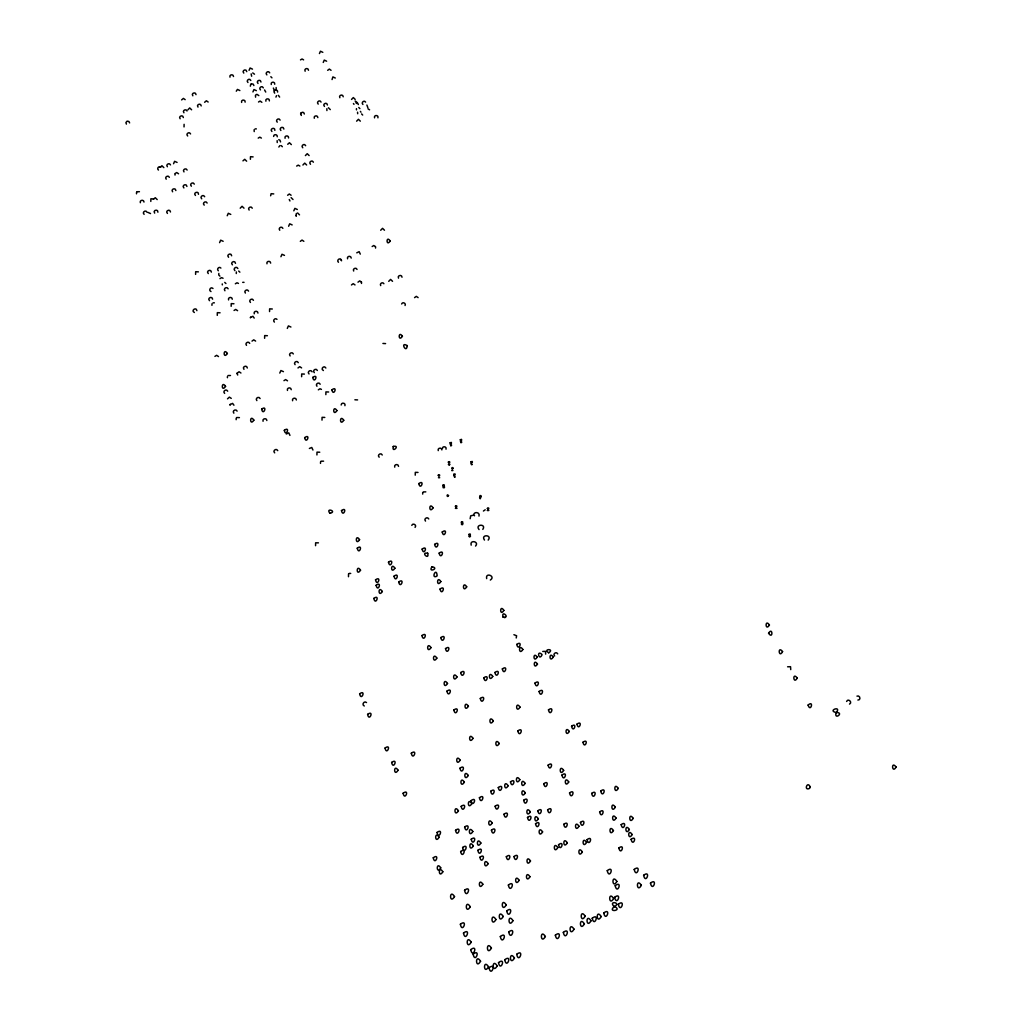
<?xml version="1.0" encoding="UTF-8"?>
<svg xmlns="http://www.w3.org/2000/svg" width="1022" height="1022" viewBox="0 0 1022 1022"><rect width="100%" height="100%" fill="white"/><g stroke="black" fill="none" stroke-linecap="round" stroke-linejoin="round"><path stroke-width="1.5" d="M157.912 212.206C158.295 208.59 152.265 210.315 154.654 213.125M174.954 174.098L175.03 175.081M187.92 109.801L189.722 107.936L191.612 109.788M198.485 194.321C198.83 190.462 192.558 192.775 195.47 195.458M245.139 102.136C245.676 99.172 240.566 99.504 241.626 102.417M236.286 91.188L237.449 89.425L239.851 90.549M541.967 655C538.939 661.451 536.295 649.609 541.801 654.259M265.733 92.044L264.557 89.949M470.542 536.141L469.698 537.01L468.791 536.192M470.899 463.541L471.64 464.755L472.317 464.422M269.374 100.91C269.949 97.933 264.826 98.265 265.886 101.178M222.259 283.924L222.323 284.895M444.608 487.098L444.072 487.89M478.986 516.084C480.468 512.163 473.659 511.077 473.697 515.152L474.553 515.765M274.726 84.251C275.314 81.287 270.191 81.607 271.252 84.519M240.221 208.194L242.061 206.291L243.99 208.169M277.626 92.069C278.061 88.25 271.916 90.447 274.701 93.143M461.829 442.117L461.011 442.794L460.411 441.248M455.173 476.852L454.598 477.006M450.868 445.835L451.66 445.17M442.385 448.543C442.373 445.707 447.048 446.473 446.026 449.182M274.854 130.382C275.276 126.562 269.118 128.785 271.903 131.48M422.699 492.642L422.699 494.099M277.256 136.782C277.805 134.291 273.5 133.78 273.615 136.463M280.565 141.917L279.926 140.155L278.75 139.72M393.291 446.371C391.464 454.177 400.918 444.596 393.202 446.499M275.94 97.103L276.528 95.685M288.574 137.97C289.137 134.981 284.001 135.351 285.061 138.264M388.718 281.344L390.596 279.415L392.525 281.305M344.938 405.67C346.024 402.872 341.144 402.068 341.169 405.006M375.559 248.065L375.559 246.762M380.695 230.244L382.56 228.34L384.464 230.218M361.52 283.452L361.341 281.88M227.369 376.735L227.433 377.693M312.949 450.025L311.774 447.483L309.385 448.466M360.281 254.108L359.156 251.68L356.767 252.83M377.936 117.811C378.983 114.732 373.426 114.732 374.525 117.837M289.941 435.385L288.766 432.855L286.301 434.005M356.844 103.516L356.678 101.97L355.119 101.05M356.461 108.626L356.461 109.865M357.547 112.203L357.7 113.736M356.627 121.171L358.441 119.306L360.319 121.158M351.53 99.441L353.331 97.575L355.196 99.428M237.321 373.043L239.059 371.765L240.936 373.004M250.505 317.433L252.894 316.271L254.197 318.072M237.692 375.036L237.219 373.464M250.403 317.816L250.556 317.19M230.167 404.559L232.607 403.396L233.936 405.223M302.908 165.015L304.735 163.124L306.626 164.989M305.399 155.587L307.226 153.696L309.117 155.561M301.337 115.435C298.743 112.995 304.071 110.465 304.339 114.004M237.155 373.733L237.36 372.826M230.001 405.261L230.218 404.354M300.66 114.017L300.877 113.084M246.494 345.359C244.411 343.175 248.627 340.658 249.713 343.366M266.972 263.804C265.937 261.032 270.613 260.291 270.664 263.114M243.964 369.338C241.588 366.655 247.171 364.56 247.311 368.009M233.846 413.169C231.739 410.946 235.98 408.391 237.104 411.112M322.811 52.339L320.461 51.215L319.439 53.553M287.719 144.268L289.456 142.735L291.347 144.6M227.51 398.848L229.375 397.136L231.253 398.376M278.84 147.015L279.926 145.609M277.141 140.666L277.243 142.518M236.363 271.941L236.274 273.526M273.385 88.058L274.394 90.728M287.616 195.266L289.315 194.001L291.091 195.24M242.968 160.85L244.731 159.317L246.634 161.182M254.108 129.73L254.223 131.583M218.836 273.423L218.746 274.995L219.909 276.119M212.027 303.726L211.937 305.31M252.012 341.105L253.75 339.841L255.602 341.08M251.157 73.878L251.642 76.228M236.235 418.087L236.146 419.684M327.679 70.326L329.327 69.074L331.051 70.314M204.63 102.277L206.38 100.782L208.156 102.021M153.453 199.29L155.267 197.719L157.196 199.597M181.622 99.913L183.385 98.419L185.161 99.658M160.122 167.301L161.923 165.756L163.839 167.621M136.578 192.238L136.501 193.81M326.848 108.702L326.912 110.555M300.315 241.345L302.027 240.081L303.828 241.32M367.869 107.706L366.885 105.049M297.99 367.946L299.74 366.668L301.592 367.907M351.466 284.959L353.203 283.694L355.004 284.921M357.994 282.161L359.731 280.897L361.52 282.123M405.082 305.501C406.386 303.279 402.451 301.439 401.646 303.968M320.601 461.778L320.486 463.388M414.562 297.632L416.312 296.367L418.1 297.606M846.612 701.45C848.056 697.898 852.833 702.382 849.538 704.107M790.734 669.614L790.543 666.702L787.604 666.791M545.646 654.131L545.544 651.372L542.759 651.436M516.225 637.971L516.608 635.773L513.913 634.7M475.549 546.08C479.676 541.571 469.417 539.348 471.193 545.148M482.818 529.383C486.715 523.507 474.54 524.133 479.063 529.588M483.419 511.026L485.195 509.799M437.161 575.923C436.586 566.38 430.76 578.746 436.432 576.421M432.076 566.686C427.311 573.291 440.086 568.219 432.012 566.725M488.848 510.502L487.238 510.527M415.073 527.39C417.244 525.142 412.85 522.536 411.777 525.334M461.497 523.366L461.51 524.567M479.574 497.28L480.225 498.762L480.8 497.28M457 508.356L455.39 508.368M443.126 486.536L443.126 487.711M453.947 475.69L454.637 477.197M449.961 464.371L449.195 465.023M450.255 444.289L450.945 445.669M318.327 389.829L320.001 388.756L321.419 389.395M283.963 380.657L285.649 379.596L287.514 380.823M372.161 246.532L373.784 245.536L375.381 246.506M214.939 356.384L216.638 355.324L218.504 356.563M234.064 310.471L235.737 309.436L237.589 310.675M296.354 213.445L296.061 215.783M235.354 283.784L237.015 282.775L238.433 283.426M219.96 278.636L221.621 277.626L223.052 278.278M296.661 166.075L298.271 165.117L299.842 166.062M258.221 138.111L259.818 137.152L261.377 138.085M276.247 90.383L276.132 87.547M300.494 59.889L302.065 58.982L303.598 59.876M258.515 101.996L260.112 101.063L261.862 102.302M175.107 173.523L176.742 172.552L178.556 173.791M250.799 84.149L250.339 86.18M184.101 124.326L184.037 126.92M348.553 573.84L348.476 576.715M488.184 540.101C492.604 534.519 480.263 534.225 484.479 540.063M503.016 617.071C511.077 618.553 500.921 609.163 503.092 617.122M490.317 580.062C496.232 576.229 485.054 571.86 486.676 578.618M423.223 491.914L425.804 491.863M462.468 524.746L462.928 523.634M439.69 477.721L438.464 477.721M452.925 470.554L451.698 470.567M320.997 461.216L323.578 461.165M354.89 399.794L357.585 399.909M449.131 464.857L448.351 464.384M382.931 343.456L385.575 343.596M236.644 417.525L239.416 417.615M227.932 375.559L230.474 375.508M136.974 191.74L139.426 191.702M256.407 94.484L255.462 95.302L255.577 97.167M614.516 906.386C606.365 913.144 624.046 910.436 613.839 906.322C608.333 900.331 621.58 902.592 614.669 906.476M856.973 696.135C859.924 694.781 861.342 700.262 857.905 700.07M836.43 712.564C826.479 710.673 842.498 704.95 836.022 712.947C834.131 720.306 844.3 712.692 836.66 712.462M548.763 652.815C555.125 648.37 542.133 648.829 548.712 652.803M504.459 617.633L505.226 617.48M349.179 573.419L350.699 573.431M242.699 282.353L244.028 282.34M213.023 302.831L214.365 302.819M148.037 212.435L150.528 213.56M355.848 102.826L357.674 103.133L358.352 104.563M255.066 128.9L256.343 128.887M251.374 83.817L253.188 84.123L253.89 85.554M252.741 72.945L254.491 74.184M368.035 108.881L369.594 109.801M257.046 94.382L258.809 95.608M328.42 107.757L330.285 109.609M291.091 197.629L293.007 199.507M297.594 212.959L299.51 214.85M473.608 515.126L470.695 515.842L470.158 518.703M330.004 513.325C337.682 511.358 325.2 507.244 329.889 513.261M427.771 553.247C419.774 551.739 429.853 560.989 427.643 553.17M358.773 107.489L359.872 108.613M361.584 113.915L362.669 115.039M270.83 76.701L271.941 77.838M278.38 95.34L279.619 97.077M281.216 145.597L282.34 146.721M340.978 259.562C339.342 257.493 336.391 260.674 338.435 262.258M160.722 167.161C158.883 165.538 156.455 168.617 158.436 170.048M407.344 345.755C399.5 340.76 406.679 354.532 407.178 345.525M238.688 271.047L239.863 272.171M224.738 282.404L225.913 283.528M210.979 291.551C208.054 290.504 210.89 286.134 212.998 288.485M323.386 370.539C319.988 369.095 324.319 364.675 325.852 368.009M194.346 312.489C190.45 310.65 196.39 306.459 196.901 310.662M318.43 542.848L315.632 542.81L315.568 545.671M366.515 702.536C364.241 700.326 361.29 704.797 364.254 705.998M274.663 452.848C272.146 450.817 276.553 447.738 277.754 450.638M319.745 452.222L316.999 452.146L316.922 454.943M224.623 393.381C222.132 391.388 226.462 388.271 227.689 391.183M324.792 417.436L322.071 417.346L322.007 420.119M220.062 312.796L217.341 312.655L217.264 315.364M304.403 374.09L301.694 373.975L301.631 376.722M198.383 271.865L195.675 271.699L195.598 274.381M267.394 335.714L264.685 335.574L264.609 338.295M233.949 303.764L231.24 303.611L231.164 306.306M328.624 392.001L325.916 391.899L325.852 394.645M209.497 300.672C206.7 298.232 212.384 295.537 212.614 299.19M379.162 457.204C376.709 455.148 381.065 452.12 382.254 454.994M417.998 472.432L415.302 472.356L415.239 475.166M144.102 214.352C141.611 212.359 145.878 209.344 147.053 212.244M220.893 268.058C219.206 265.988 216.204 269.195 218.325 270.766M309.027 373.975C306.562 371.919 310.892 368.916 312.068 371.791M208.284 273.577C205.499 271.137 211.145 268.467 211.388 272.108M153.581 198.983L150.886 198.779L150.809 201.423M276.975 319.349C275.288 317.318 272.274 320.499 274.394 322.096M314.316 372.647C311.863 370.603 316.181 367.601 317.357 370.475M272.312 309.002L269.629 308.848L269.553 311.557M250.441 302.448C248.014 300.442 252.255 297.402 253.443 300.302M167.442 213.445C164.644 211.017 170.265 208.36 170.495 211.976M234.881 270.638C232.454 268.645 236.695 265.618 237.858 268.518M232.403 264.839C229.643 262.386 235.252 259.729 235.494 263.357M228.558 257.263C225.811 254.81 231.406 252.166 231.649 255.781M183.883 187.92C181.111 185.493 186.681 182.874 186.924 186.464M204.196 205.141C201.756 203.135 205.971 200.146 207.134 203.033M201.73 198.817C199.29 196.824 203.506 193.835 204.668 196.722M191.37 186.208C188.929 184.215 193.132 181.239 194.295 184.113M187.665 135.99C185.25 133.997 189.428 131.046 190.565 133.92M273.743 193.912L271.111 193.707L270.638 195.777M365.595 102.098C364.215 99.632 360.779 102.711 362.912 104.461M360.396 111.372L360.945 112.177M353.995 104.333L353.446 103.529M253.098 156.903L250.479 156.685L250.403 159.291M324.447 106.441C321.853 104.027 327.181 101.472 327.436 105.011M318.2 104.116C315.9 102.149 319.975 99.172 321.061 102.072M266.857 74.887C264.545 72.932 268.594 69.956 269.706 72.856M258.004 83.472C255.398 81.07 260.712 78.49 260.98 82.028M260.457 89.91C258.132 87.956 262.194 84.967 263.318 87.866M302.755 147.768C300.43 145.788 304.518 142.799 305.642 145.699M243.785 73.086C241.166 70.684 246.468 68.116 246.749 71.655M310.484 164.274C308.159 162.294 312.259 159.291 313.384 162.191M277.23 122.167C274.918 120.213 278.98 117.211 280.117 120.111M247.937 82.501C245.612 80.546 249.675 77.57 250.799 80.47M280.858 130.497C278.252 128.095 283.592 125.489 283.873 129.053M383.889 283.746C382.841 281.497 379.328 283.605 380.695 285.585M341.207 259.882L341.527 260.789M340.824 259.345L341.399 260.137M297.325 209.497L294.885 208.373L293.825 210.8M289.954 200.964L289.252 199.533M295.869 215.514L296.291 216.076M292.151 224.917L289.686 223.805L288.626 226.245M192.839 95.8C190.629 93.296 195.892 91.341 196.02 94.637M198.013 107.093C195.802 104.576 201.066 102.622 201.206 105.918M282.864 228.353C281.855 225.645 277.703 228.123 279.747 230.244M187.013 110.976C186.042 108.306 181.942 110.67 183.934 112.765M252.255 208.194C251.233 205.486 247.12 207.964 249.138 210.059M284.474 255.385L281.995 254.274L280.922 256.726M180.14 118.756C177.917 116.24 183.219 114.272 183.347 117.568M557.718 653.85C556.505 651.052 552.34 653.939 554.601 656.022M357.048 269.425C356.154 266.921 352.245 268.837 353.676 271.022M230.768 214.416L228.302 213.291L227.229 215.731M187.128 170.061C186.119 167.365 182.005 169.78 183.998 171.9M177.087 162.434L174.621 161.323L173.561 163.724M428.755 518.946C427.605 516.161 423.261 518.895 425.51 521.092M290.912 327.027L288.396 325.916L287.31 328.407M170.508 164.9C169.499 162.217 165.372 164.619 167.365 166.739M223.154 241.294L220.663 240.183L219.589 242.636M320.167 384.221C319.081 381.474 314.84 384.093 316.961 386.252M169.345 177.33C168.336 174.647 164.21 177.061 166.203 179.182M293.327 353.931C292.241 351.198 288.025 353.778 290.12 355.937M248.563 291.117C247.49 288.383 243.338 290.938 245.382 293.059M298.283 362.657C297.198 359.923 292.982 362.503 295.077 364.662M126.396 124.096L125.923 122.563L127.06 121.158L128.887 121.477L129.615 122.908M172.603 191.778C170.342 189.223 175.72 187.192 175.861 190.552M228.123 288.792C227.05 286.071 222.898 288.613 224.929 290.746M283.439 371.65L280.909 370.539L279.798 373.068M260.099 398.554C258.988 395.821 254.746 398.401 256.854 400.598M256.356 90.677L253.967 89.553L252.932 91.916M252.485 69.126L250.096 68.001L249.061 70.352M398.516 278.15C396.958 275.48 401.953 274.126 402.029 277.218M305.144 71.221C303.534 68.64 308.401 67.222 308.491 70.275M326.618 61.205L324.268 60.081L323.246 62.431M335.267 78.017L332.904 76.893L332.048 79.55M339.853 97.729C338.256 95.123 343.137 93.743 343.226 96.783M441.874 449.884C441.798 447.023 437.173 447.968 438.246 450.613M398.542 466.377C398.491 463.413 393.611 464.333 394.722 467.143M351.21 258.093C351.134 255.245 346.522 256.088 347.544 258.783M317.842 117.594C317.791 114.822 313.294 115.601 314.291 118.233M296.367 399.985C296.316 397.047 291.513 397.967 292.586 400.726M233.514 76.522C233.463 73.776 228.979 74.517 229.976 77.148M291.232 389.689C291.181 386.75 286.39 387.67 287.45 390.43M257.966 313.077C257.914 310.215 253.175 310.982 254.235 313.78M266.857 420.527C266.819 417.576 261.977 418.496 263.05 421.268M232.288 299.229C232.237 296.329 227.536 297.21 228.57 299.919M144 202.049C143.974 199.226 139.286 200.018 140.333 202.714M782.571 651.589C778.815 658.883 777.474 645.074 782.571 651.589M768.57 633.244C773.156 640.066 772.798 626.294 768.57 633.244M797.224 677.995C793.417 685.315 792.101 671.403 797.224 677.995M896.09 767.011C892.065 774.369 890.852 760.189 896.09 767.011M810.139 786.761L809.654 788.358C803.535 791.45 807.252 780.374 810.139 786.761M808.095 705.065C810.574 713.049 814.304 699.61 808.095 705.065M769.425 625.017C765.21 631.954 764.839 618.221 769.425 625.017M650.452 883.11C652.624 892.96 658.13 877.17 650.452 883.11M641.356 885.295C636.527 893.892 635.773 876.914 641.356 885.295M643.617 875.292C645.776 885.116 651.282 869.364 643.617 875.292M634.202 869.441C636.348 879.252 641.88 863.526 634.202 869.441M618.31 904.253C620.443 914.192 626.064 898.261 618.31 904.253M629.36 829.481C625.068 836.865 624.48 822.263 629.36 829.481M633.206 818.341C628.926 825.687 628.338 811.149 633.206 818.341M631.098 839.343C632.988 847.89 637.881 834.246 631.098 839.343M632.171 834.54C627.866 841.924 627.278 827.296 632.171 834.54M621.159 824.639C623.05 833.16 627.93 819.58 621.159 824.639M618.872 847.979C620.763 856.564 625.681 842.869 618.872 847.979M615.193 885.691C617.314 895.553 622.922 879.725 615.193 885.691M613.634 898.491C608.754 907.127 608.064 890.073 613.634 898.491M614.631 897.303C616.751 907.217 622.372 891.325 614.631 897.303M616.892 881.424C612.025 890.009 611.335 873.056 616.892 881.424M615.333 807.15C611.041 814.457 610.492 799.983 615.333 807.15M618.259 788.384C613.992 795.653 613.443 781.268 618.259 788.384M607.247 870.642C609.342 880.453 614.95 864.714 607.247 870.642M613.443 830.567C609.125 837.951 608.575 823.336 613.443 830.567M601.204 916.542C596.286 925.242 595.634 908.06 601.204 916.542M616.074 818.073C611.769 825.418 611.22 810.88 616.074 818.073M603.747 912.978C605.854 922.943 611.526 906.948 603.747 912.978M590.997 920.809C586.066 929.522 585.427 912.314 590.997 920.809M592.223 918.229C594.319 928.219 600.029 912.199 592.223 918.229M600.706 791.028C602.558 799.434 607.438 786.02 600.706 791.028M599.62 811.902C601.473 820.372 606.391 806.856 599.62 811.902M585.184 916.172C580.24 924.872 579.627 907.689 585.184 916.172M584.392 923.875C579.436 932.601 578.822 915.367 584.392 923.875M582.361 851.914C577.992 859.361 577.507 844.632 582.361 851.914M591.674 793.404C593.514 801.823 598.419 788.396 591.674 793.404M586.577 842.384C582.221 849.806 581.722 835.127 586.577 842.384M587.075 839.624C588.915 848.183 593.884 834.527 587.075 839.624M574.032 929.177C569.062 937.915 568.475 920.656 574.032 929.177M578.989 826.236C574.632 833.62 574.16 819.018 578.989 826.236M563.326 932.371C565.37 942.412 571.183 926.302 563.326 932.371M580.432 822.403C582.259 830.912 587.228 817.345 580.432 822.403M567.325 842.818C562.943 850.24 562.483 835.562 567.325 842.818M582.962 742.253C584.699 750.161 589.362 737.552 582.962 742.253M555.342 935.168C557.386 945.222 563.211 929.1 555.342 935.168M576.97 724.138C578.695 731.995 583.345 719.462 576.97 724.138M557.82 847.583C553.413 855.018 552.991 840.314 557.82 847.583M558.561 844.696C560.363 853.268 565.422 839.586 558.561 844.696M568.743 781.932C564.412 789.188 563.978 774.829 568.743 781.932M545.378 936.51C540.344 945.273 539.833 927.95 545.378 936.51M563.735 824.332C565.549 832.853 570.557 819.261 563.735 824.332M569.535 792.931C571.349 801.337 576.306 787.911 569.535 792.931M561.959 775.046C563.748 783.401 568.705 770.064 561.959 775.046M569.305 731.458C565.192 738.267 564.77 724.777 569.305 731.458M563.659 770.371C559.328 777.589 558.906 763.293 563.659 770.371M571.566 726.233C573.291 734.09 577.954 721.545 571.566 726.233M542.593 831.882C538.198 839.279 537.789 824.652 542.593 831.882M547.626 809.846C549.414 818.315 554.435 804.799 547.626 809.846M535.528 823.758C537.304 832.278 542.375 818.686 535.528 823.758M537.815 810.778C539.578 819.261 544.637 805.732 537.815 810.778M514.449 958.048C509.352 966.889 508.93 949.425 514.449 958.048M530.495 860.971C526.062 868.457 525.678 853.664 530.495 860.971M543.755 783.721C545.531 792.114 550.526 778.726 543.755 783.721M538.351 818.763C533.944 826.121 533.561 811.57 538.351 818.763M516.71 954.28C518.691 964.41 524.656 948.161 516.71 954.28M529.958 876.723C525.512 884.247 525.129 869.377 529.958 876.723M548.111 765.146C549.887 773.475 554.844 760.176 548.111 765.146M553.234 657.069C549.159 663.687 548.788 650.567 553.234 657.069M508.726 931.936C510.693 941.99 516.647 925.868 508.726 931.936M527.493 817.421C529.255 825.917 534.327 812.349 527.493 817.421M504.74 959.747C506.695 969.904 512.712 953.615 504.74 959.747M519.15 880.3C514.692 887.837 514.334 872.929 519.15 880.3M530.316 811.826C525.921 819.171 525.551 804.646 530.316 811.826M513.006 920.656C507.947 929.381 507.525 912.148 513.006 920.656M548.469 709.881C550.232 718.044 555.125 705.014 548.469 709.881M539.105 691.472C540.868 699.585 545.748 686.643 539.105 691.472M503.246 916.466C498.174 925.166 497.791 907.97 503.246 916.466M508.368 885.039C510.31 894.927 516.212 879.086 508.368 885.039M525.129 783.376C520.747 790.645 520.39 776.26 525.129 783.376M500.32 936.522C502.275 946.589 508.266 930.442 500.32 936.522M513.964 856.551C515.714 865.174 520.875 851.415 513.964 856.551M506.235 904.904C501.189 913.566 500.793 896.435 506.235 904.904M523.673 800.264C525.423 808.709 530.482 795.231 523.673 800.264M525.321 792.88C520.926 800.175 520.568 785.752 525.321 792.88M497.203 965.892C492.08 974.771 491.697 957.244 497.203 965.892M506.72 910.883C508.662 920.86 514.603 904.853 506.72 910.883M498.493 962.622C500.448 972.778 506.478 956.477 498.493 962.622M537.214 657.133C533.126 663.763 532.781 650.631 537.214 657.133M537.483 664.083C533.395 670.726 533.05 657.555 537.483 664.083M534.979 683.079C536.729 691.166 541.609 678.263 534.979 683.079M495.964 919.519C490.879 928.232 490.509 911.011 495.964 919.519M506.324 856.679C508.049 865.302 513.236 851.543 506.324 856.679M488.529 966.799C483.393 975.678 483.036 958.151 488.529 966.799M491.429 948.097C486.306 956.899 485.948 939.499 491.429 948.097M519.853 779.684C515.458 786.953 515.114 772.594 519.853 779.684M489.053 967.757C490.994 977.952 497.05 961.613 489.053 967.757M520.032 707.122C515.701 714.186 515.369 700.211 520.032 707.122M508.151 785.739C503.757 793.021 503.437 778.623 508.151 785.739M517.835 730.896C519.572 739.123 524.554 725.99 517.835 730.896M503.948 814.24C505.673 822.736 510.796 809.181 503.948 814.24M510.463 781.856C512.201 790.249 517.26 776.861 510.463 781.856M480.557 961.28C475.396 970.134 475.077 952.645 480.557 961.28M471.206 942.169C466.058 950.958 465.751 933.584 471.206 942.169M470.772 949.63C472.675 959.747 478.756 943.523 470.772 949.63M492.208 822.953C487.762 830.337 487.468 815.735 492.208 822.953M495.146 806.205C496.858 814.675 501.994 801.159 495.146 806.205M498.289 787.54C500.001 795.946 505.111 782.533 498.289 787.54M491.441 830.132C493.153 838.679 498.327 825.048 491.441 830.132M482.869 884.234C478.36 891.784 478.079 876.85 482.869 884.234M522.881 649.481C518.601 656.38 518.269 642.71 522.881 649.481M488.158 863.654C483.662 871.153 483.38 856.334 488.158 863.654M473.135 954.152C475.051 964.295 481.132 948.033 473.135 954.152M463.49 933.048C465.38 943.114 471.461 926.967 463.49 933.048M477.849 850.317C479.548 858.914 484.786 845.181 477.849 850.317M480.889 843.048C476.405 850.483 476.137 835.779 480.889 843.048M470.273 906.744C465.163 915.431 464.869 898.274 470.273 906.744M490.701 791.271C492.412 799.689 497.535 786.25 490.701 791.271M479.906 857.254C481.618 865.889 486.842 852.118 479.906 857.254M499.26 743.505C494.878 750.672 494.584 736.492 499.26 743.505M516.774 644.409C518.486 652.381 523.366 639.657 516.774 644.409M487.379 508.356C488.107 511.677 490.19 506.375 487.379 508.356M471.219 839.254C472.905 847.826 478.13 834.144 471.219 839.254M472.841 831.512C468.357 838.921 468.102 824.269 472.841 831.512M479.407 797.722C481.094 806.166 486.255 792.689 479.407 797.722M493.319 720.919C488.95 728.022 488.669 713.969 493.319 720.919M502.339 668.925C504.038 676.973 508.982 664.134 502.339 668.925M464.55 890.251C466.428 900.165 472.458 884.273 464.55 890.251M473.339 845.884C468.843 853.332 468.587 838.602 473.339 845.884M460.373 924.233C462.251 934.261 468.332 918.178 460.373 924.233M481.196 496.283C479.395 499.17 479.203 493.511 481.196 496.283M464.627 827.015C466.3 835.549 471.525 821.931 464.627 827.015M460.641 851.518C462.314 860.128 467.591 846.382 460.641 851.518M503.872 610.389C499.656 617.186 499.605 603.695 503.872 610.389M462.621 847.481C464.295 856.078 469.558 842.358 462.621 847.481M471.091 800.609C472.764 809.066 477.951 795.576 471.091 800.609M492.77 676.423C488.439 683.399 488.171 669.576 492.77 676.423M454.522 896.575C449.399 905.211 449.143 888.131 454.522 896.575M471.832 803.611C467.361 810.931 467.118 796.445 471.832 803.611M494.929 672.476C496.628 680.537 501.585 667.673 494.929 672.476M468.945 534.404C469.673 537.764 471.781 532.411 468.945 534.404M458.444 810.791C453.96 818.137 453.742 803.599 458.444 810.791M455.531 830.298C457.192 838.845 462.442 825.201 455.531 830.298M464.371 782.137C459.926 789.406 459.696 775.021 464.371 782.137M461.178 806.384C462.838 814.853 468.05 801.337 461.178 806.384M473.045 738.344C468.638 745.485 468.395 731.343 473.045 738.344M483.802 677.803C485.488 685.877 490.471 672.987 483.802 677.803M480.289 698.448C481.975 706.585 486.996 693.606 480.289 698.448M468.255 775.481C463.809 782.737 463.566 768.391 468.255 775.481M470.989 461.867C471.717 465.125 473.786 459.926 470.989 461.867M461.369 522.178C462.097 525.512 464.205 520.185 461.369 522.178M468.421 706.24C464.026 713.292 463.809 699.316 468.421 706.24M440.776 867.882C436.228 875.394 436.036 860.55 440.776 867.882M460.168 760.176C455.723 767.394 455.505 753.125 460.168 760.176M459.951 768.212C461.612 776.567 466.773 763.23 459.951 768.212M442.858 871.766C438.31 879.29 438.106 864.42 442.858 871.766M455.429 506.209C456.144 509.518 458.252 504.229 455.429 506.209M437.033 832.457C438.681 841.004 443.97 827.347 437.033 832.457M433.251 857.765C434.899 866.401 440.239 852.616 433.251 857.765M439.153 837.222C434.631 844.657 434.439 829.966 439.153 837.222M453.206 468.306C451.417 471.155 451.239 465.559 453.206 468.306M448.53 495.619C446.716 498.493 446.55 492.834 448.53 495.619M453.794 474.336C454.509 477.619 456.591 472.381 453.794 474.336M460.283 439.779C460.999 443.011 463.068 437.85 460.283 439.779M457 676.947C452.618 683.935 452.427 670.1 457 676.947M453.87 709.996C455.531 718.172 460.615 705.116 453.87 709.996M460.692 672.565C462.353 680.614 467.373 667.749 460.692 672.565M450.089 442.833C450.804 446.077 452.874 440.904 450.089 442.833M442.935 485.22C443.637 488.503 445.745 483.253 442.935 485.22M448.364 462.097C449.08 465.355 451.162 460.143 448.364 462.097M447.521 683.475C443.126 690.476 442.935 676.602 447.521 683.475M446.933 691.14C448.569 699.252 453.653 686.299 446.933 691.14M466.709 586.82C462.429 593.667 462.366 580.113 466.709 586.82M438.259 475.204C438.962 478.475 441.07 473.25 438.259 475.204M445.503 648.587C447.138 656.584 452.171 643.822 445.503 648.587M436.867 658.104C432.485 665.041 432.332 651.295 436.867 658.104M440.814 637.587C442.437 645.546 447.457 632.848 440.814 637.587M227.382 353.484C223.039 360.025 223.179 347.058 227.382 353.484M440.852 581.569C436.381 588.442 436.675 574.824 440.852 581.569M440.048 589.042C441.657 597.027 446.525 584.226 440.048 589.042M403.128 793.225C404.712 801.657 410.039 788.192 403.128 793.225M431.016 647.603C426.634 654.514 426.493 640.832 431.016 647.603M411.304 753.214C412.901 761.531 418.151 748.257 411.304 753.214M421.945 635.543C423.542 643.502 428.614 630.804 421.945 635.543M442.219 532.002C443.829 539.757 448.658 527.339 442.219 532.002M398.082 770.243C393.559 777.499 393.47 763.166 398.082 770.243M439.153 553.119C440.776 560.912 445.63 548.456 439.153 553.119M391.656 762.412C393.227 770.754 398.529 757.443 391.656 762.412M434.631 544.394C436.241 552.161 441.095 539.718 434.631 544.394M422.137 549.082C423.747 556.862 428.614 544.407 422.137 549.082M385.064 748.027C386.623 756.318 391.924 743.071 385.064 748.027M433.085 507.832C428.857 514.488 428.703 501.291 433.085 507.832M225.555 386.38C221.161 392.972 221.34 379.928 225.555 386.38M398.708 581.94C400.228 589.835 405.402 577.277 398.708 581.94M418.816 483.598C420.438 491.288 425.178 478.96 418.816 483.598M394.914 568.206C390.417 574.964 390.66 561.512 394.914 568.206M394.019 576.191C395.744 584.137 400.356 571.426 394.019 576.191M367.613 714.352C369.159 722.554 374.435 709.46 367.613 714.352M359.642 693.797C361.175 701.935 366.438 688.943 359.642 693.797M382.356 591.495C378.153 598.202 377.885 584.827 382.356 591.495M388.475 562.164C390.11 570.02 394.952 557.527 388.475 562.164M375.521 579.832C377.144 587.727 382.049 575.182 375.521 579.832M376.122 585.287C377.833 593.258 382.496 580.509 376.122 585.287M373.835 598.407C375.444 606.404 380.376 593.616 373.835 598.407M360.536 570.212C356.039 577.072 356.282 563.48 360.536 570.212M357.253 548.175C358.952 556.07 363.551 543.423 357.253 548.175M359.565 539.642C355.401 546.387 355.145 532.999 359.565 539.642M402.413 336.276C398.248 342.728 398.095 329.914 402.413 336.276M341.489 510.566C343.022 518.282 347.953 505.903 341.489 510.566M390.2 241C386.137 247.35 385.971 234.702 390.2 241M343.762 420.272C339.47 426.838 339.483 413.821 343.762 420.272M336.941 410.589C332.661 417.142 332.674 404.137 336.941 410.589M331.907 389.804C333.428 397.341 338.256 385.192 331.907 389.804M304.671 437.62C306.166 445.234 311.11 432.996 304.671 437.62M312.745 377.425C314.278 384.949 319.068 372.813 312.745 377.425M284.308 430.313C285.802 437.914 290.733 425.689 284.308 430.313M261.645 409.132C263.152 416.721 268.032 404.52 261.645 409.132M253.878 420.157C249.585 426.736 249.572 413.68 253.878 420.157"/></g></svg>
